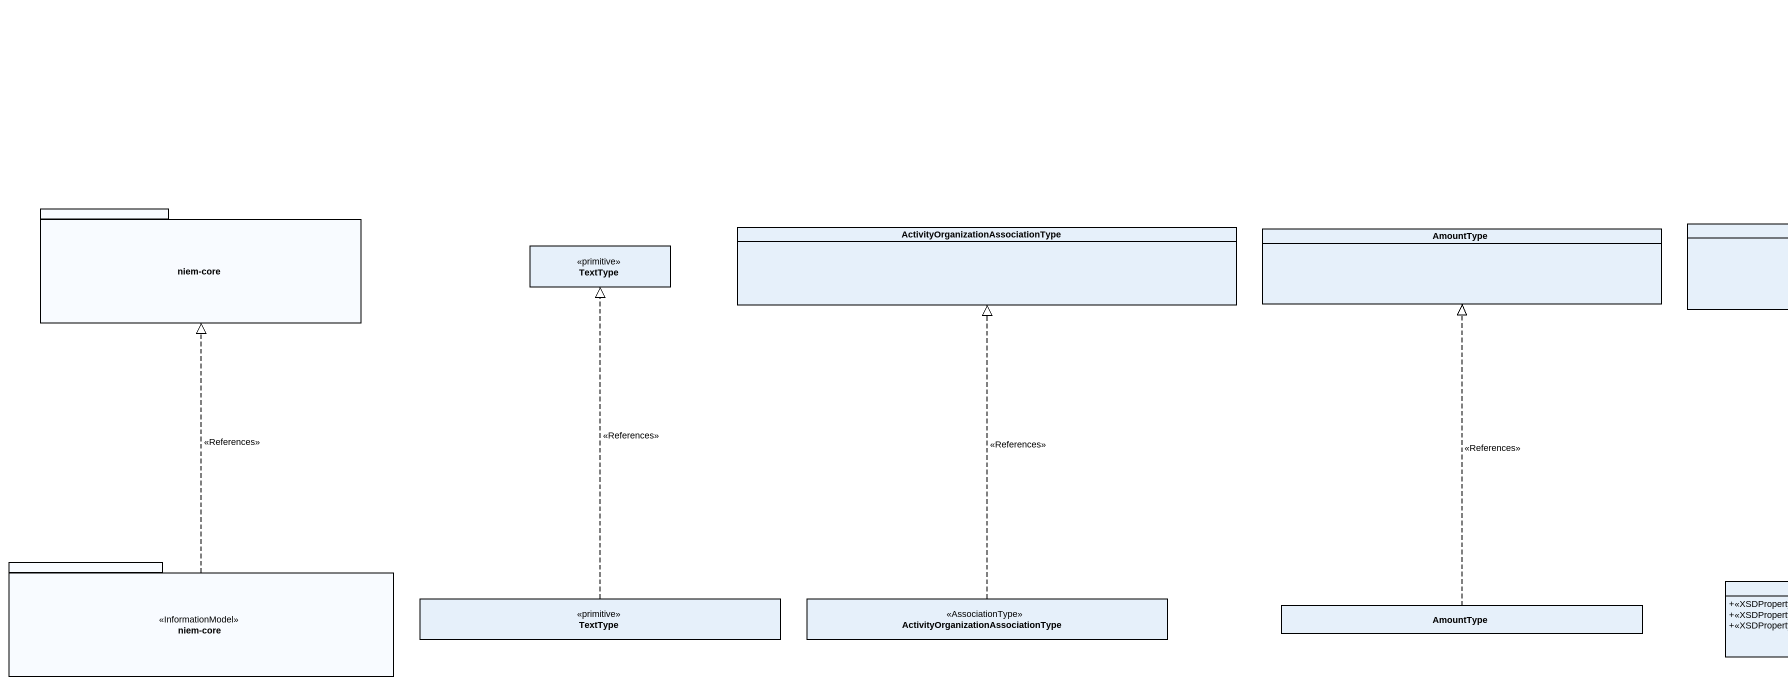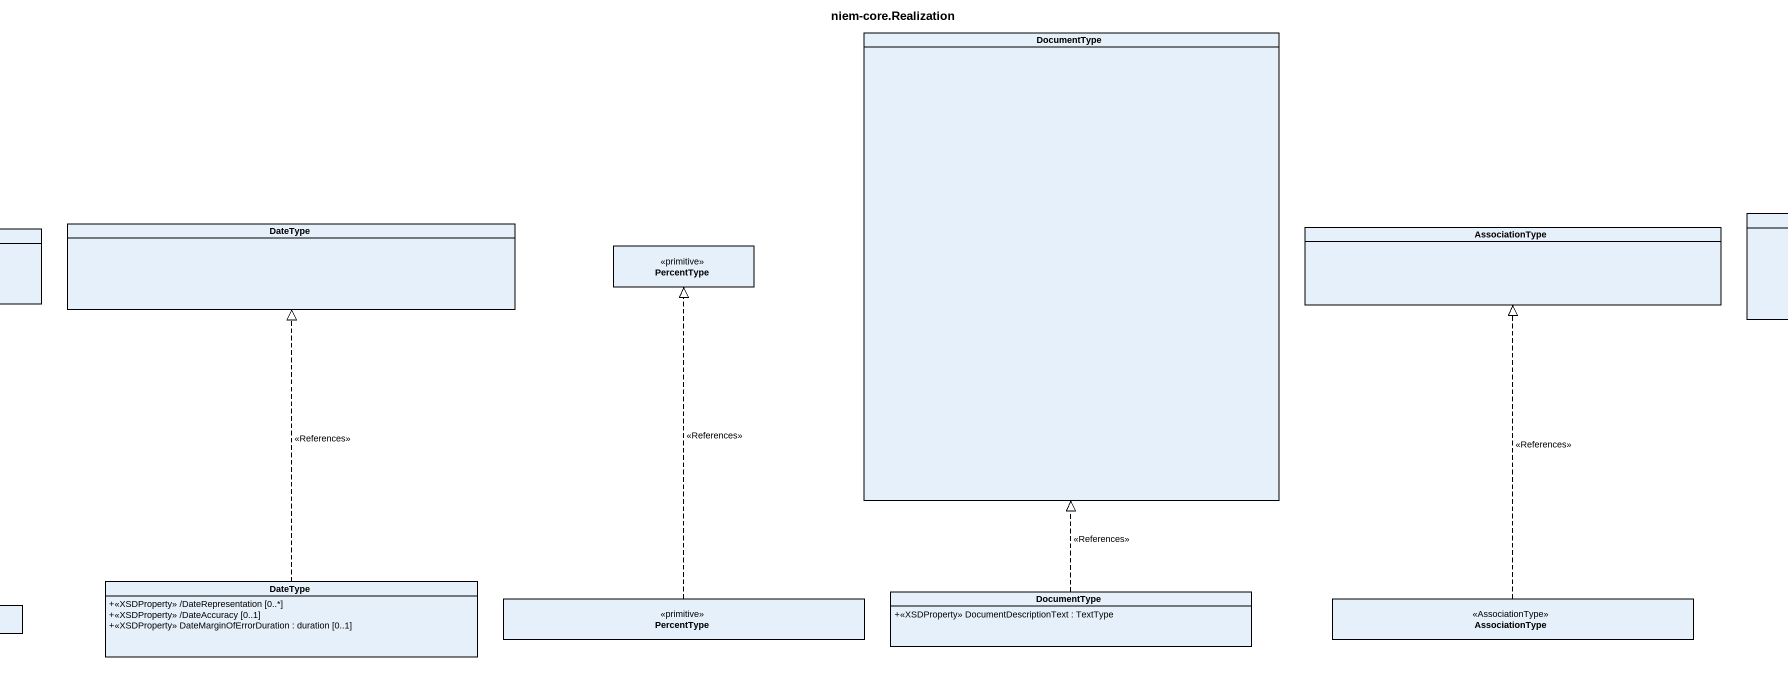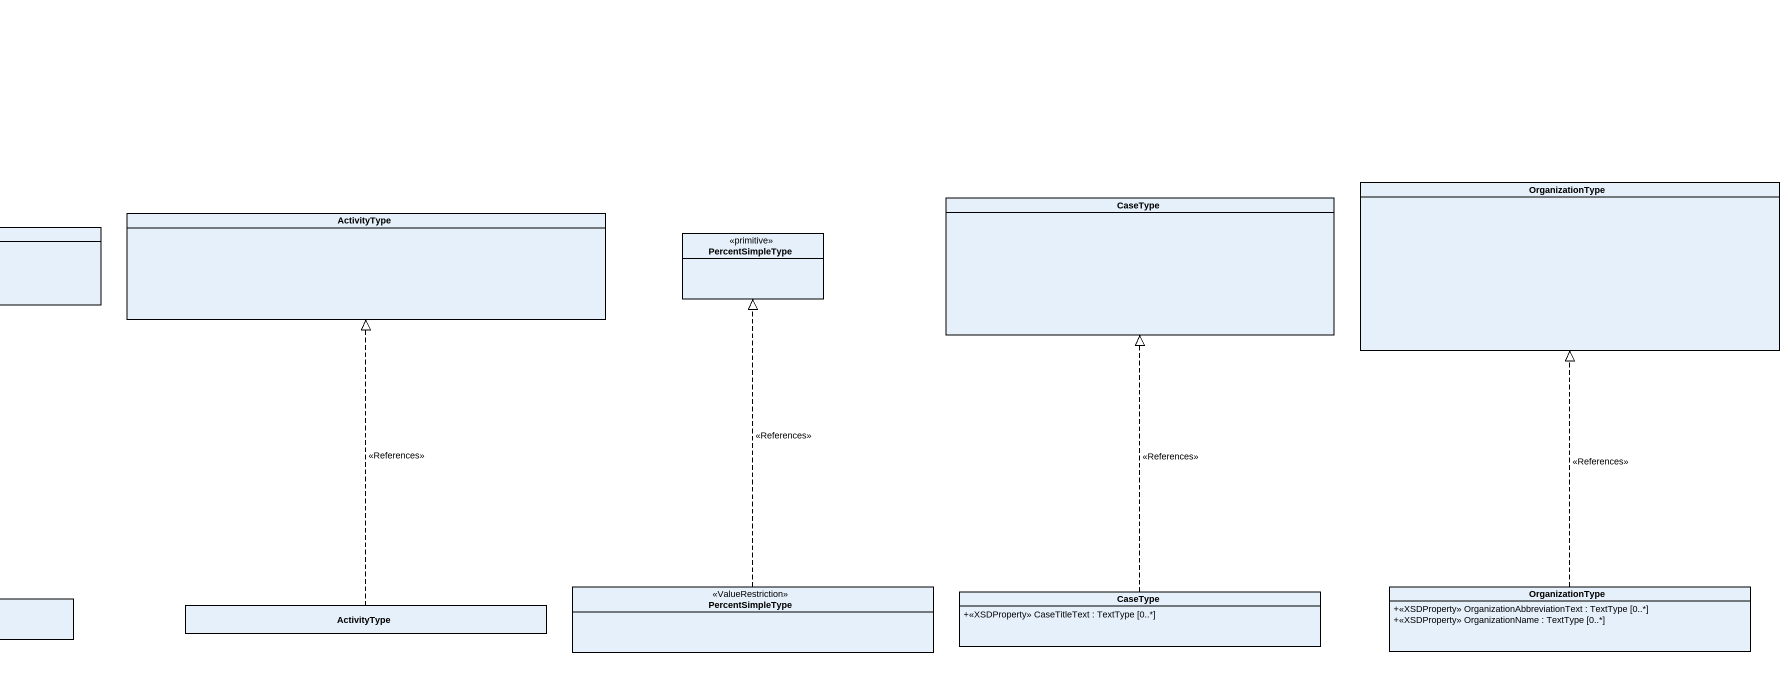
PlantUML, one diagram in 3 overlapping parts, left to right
@startuml
title niem-core.Realization
hide circle
hide empty members
skinparam classAttributeIconSize 0
class DocumentType
class OrganizationType
package "niem-core" as niem_core {
}
class "ActivityOrganizationAssociationType" as ActivityOrganizationAssociat
class AmountType
class DateType
class AssociationType
class ActivityType
class PercentSimpleType <<primitive>>
class CaseType
class TextType <<primitive>>
class PercentType <<primitive>>
package "niem-core" as niem_core_2 <<InformationModel>> {
}
class "DateType" as DateType_2 {
  +<<XSDProperty>> /DateRepresentation [0..*]
  +<<XSDProperty>> /DateAccuracy [0..1]
  +<<XSDProperty>> DateMarginOfErrorDuration : duration [0..1]
}
class "TextType" as TextType_2 <<primitive>>
class "ActivityOrganizationAssociationType" as ActivityOrganizationAssociat_2 <<AssociationType>>
class "AmountType" as AmountType_2
class "PercentType" as PercentType_2 <<primitive>>
class "DocumentType" as DocumentType_2 {
  +<<XSDProperty>> DocumentDescriptionText : TextType
}
class "AssociationType" as AssociationType_2 <<AssociationType>>
class "ActivityType" as ActivityType_2
class "PercentSimpleType" as PercentSimpleType_2 <<ValueRestriction>>
class "CaseType" as CaseType_2 {
  +<<XSDProperty>> CaseTitleText : TextType [0..*]
}
class "OrganizationType" as OrganizationType_2 {
  +<<XSDProperty>> OrganizationAbbreviationText : TextType [0..*]
  +<<XSDProperty>> OrganizationName : TextType [0..*]
}
niem_core_2 .up.|> niem_core : <<References>>
DateType_2 .up.|> DateType : <<References>>
TextType_2 .up.|> TextType : <<References>>
ActivityOrganizationAssociat_2 .up.|> ActivityOrganizationAssociat : <<References>>
AmountType_2 .up.|> AmountType : <<References>>
PercentType_2 .up.|> PercentType : <<References>>
DocumentType_2 .up.|> DocumentType : <<References>>
AssociationType_2 .up.|> AssociationType : <<References>>
ActivityType_2 .up.|> ActivityType : <<References>>
PercentSimpleType_2 .up.|> PercentSimpleType : <<References>>
CaseType_2 .up.|> CaseType : <<References>>
OrganizationType_2 .up.|> OrganizationType : <<References>>
@enduml
